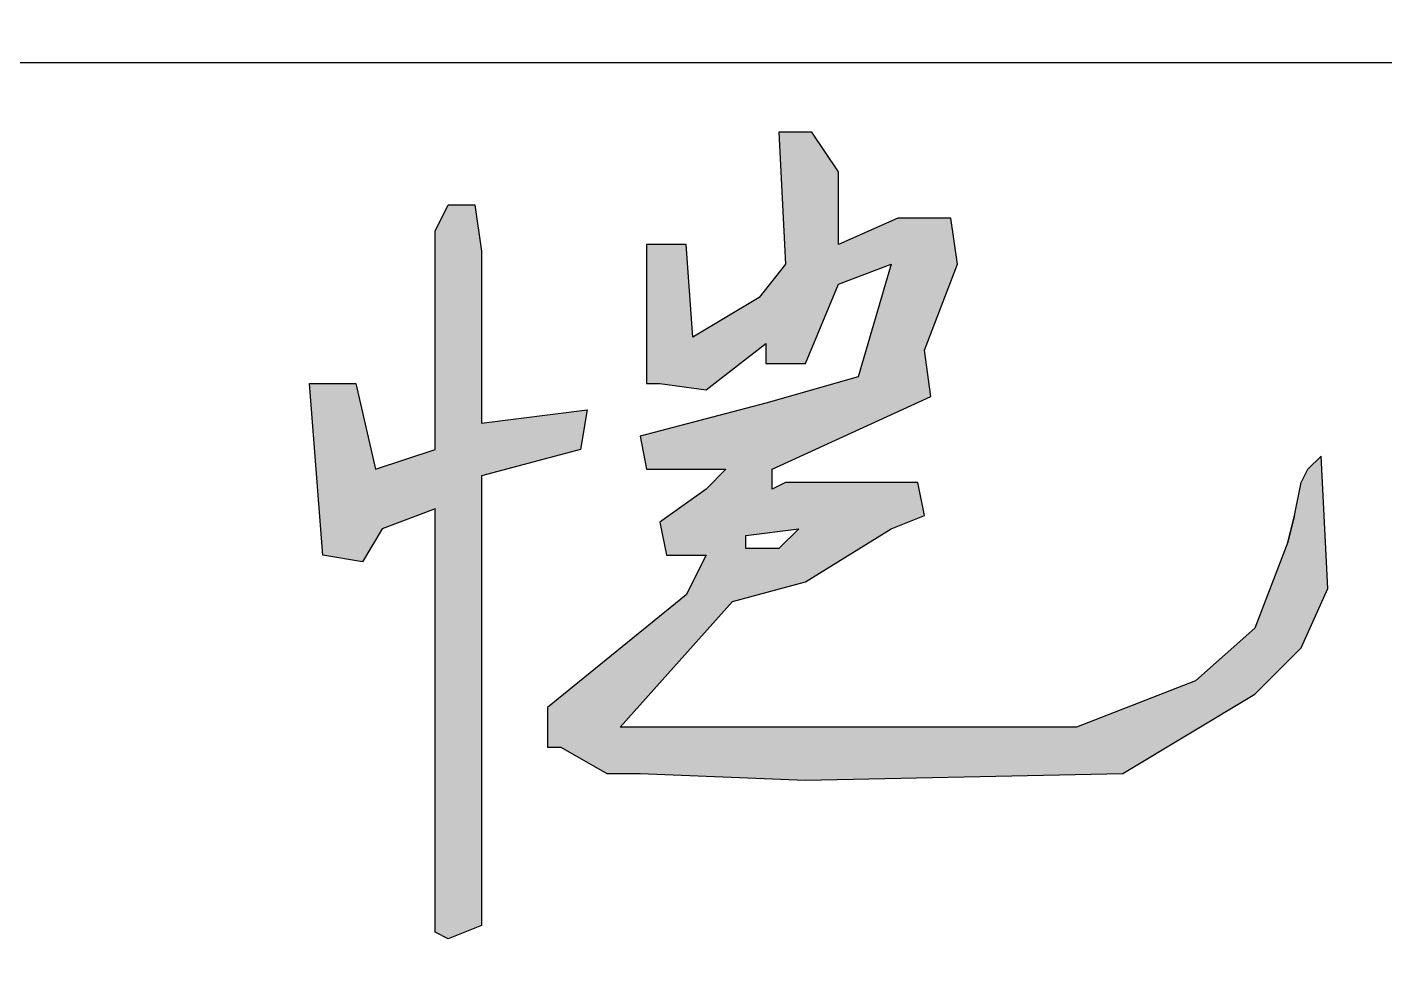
# Model space of a CAD drawing. Header units: millimetres. Extents: x 684742 to 685648, y 2544795 to 2545581.
# Drawn here: x 685617.53 to 685627.8, y 2544870.31 to 2544877.44 of the extents above; entities that cross this region are included whole.
import ezdxf

# ---------------------------------------------------------------- set-up
doc = ezdxf.new("R2010")
doc.units = ezdxf.units.MM
doc.layers.add('14', color=14, linetype='Continuous')
doc.layers.add('RAS2DXF', color=7, linetype='Continuous')
doc.layers.add('JT-道路红线', color=7, linetype='Continuous', lineweight=5)

# ---------------------------------------------------------------- blocks, each defined once
blk = doc.blocks.new('图框')
at = {"linetype": 'Continuous'}
h = blk.add_hatch(color=4, dxfattribs=at)
h.dxf.hatch_style = 1
h.paths.add_polyline_path([(116167.9, -90127.7), (116167.9, -90172.7), (116257.9, -90172.7), (116332.9, -89992.7), (116452.9, -89947.7), (116377.9, -90202.7), (116167.9, -90262.7), (115882.9, -90337.7), (115897.9, -90412.7), (116077.9, -90412.7), (116032.9, -90457.7), (115927.9, -90532.7), (115942.9, -90607.7), (116032.9, -90607.7), (115987.9, -90697.7), (115672.9, -90952.7), (115672.9, -91042.7), (115702.9, -91042.7), (115807.9, -91102.7), (115882.9, -91102.7), (116257.9, -91117.7), (116977.9, -91102.7), (117277.9, -90922.7), (117382.9, -90817.7), (117442.9, -90682.7), (117427.9, -90382.7), (117397.9, -90412.7), (117382.9, -90442.7), (117367.9, -90517.7), (117352.9, -90577.7), (117277.9, -90772.7), (117142.9, -90892.7), (116872.9, -90997.7), (115837.9, -90997.7), (116092.9, -90712.7), (116257.9, -90667.7), (116452.9, -90547.7), (116527.9, -90517.7), (116512.9, -90442.7), (116212.9, -90442.7), (116182.9, -90457.7), (116182.9, -90412.7), (116542.9, -90247.7), (116527.9, -90142.7), (116602.9, -89947.7), (116587.9, -89842.7), (116467.9, -89842.7), (116332.9, -89902.7), (116332.9, -89737.7), (116272.9, -89647.7), (116197.9, -89647.7), (116212.9, -89947.7), (116152.9, -90022.7), (116002.9, -90112.7), (115987.9, -89902.7), (115897.9, -89902.7), (115897.9, -90217.7), (115927.9, -90217.7), (116032.9, -90232.7)])
h.paths.add_polyline_path([(116122.9, -90562.7), (116242.9, -90547.7), (116197.9, -90592.7), (116122.9, -90592.7)], flags=16)
h = blk.add_hatch(color=4, dxfattribs=at)
h.dxf.hatch_style = 1
h.paths.add_polyline_path([(115522.9, -90427.7), (115747.9, -90367.7), (115762.9, -90277.7), (115522.9, -90307.7), (115522.9, -89917.7), (115507.9, -89812.7), (115447.9, -89812.7), (115417.9, -89872.7), (115417.9, -90367.7), (115282.9, -90412.7), (115237.9, -90217.7), (115132.9, -90217.7), (115162.9, -90607.7), (115252.9, -90622.7), (115297.9, -90547.7), (115417.9, -90502.7), (115417.9, -91462.7), (115447.9, -91477.7), (115522.9, -91447.7), (115522.9, -91372.7)])
at = {"layer": '14', "color": 14}
blk.add_line((97702.3, -89490.3), (121299, -89490.3), dxfattribs=at)
at = {"layer": 'RAS2DXF', "color": 0}
for points in [[(117352.9, -90577.7, 0), (117367.9, -90517.7, 0), (117367.9, -90517.7, 0), (117352.9, -90577.7, 0), (117277.9, -90772.7, 0), (117142.9, -90892.7, 0), (116872.9, -90997.7, 0), (115837.9, -90997.7, 0), (116092.9, -90712.7, 0), (116257.9, -90667.7, 0), (116452.9, -90547.7, 0), (116527.9, -90517.7, 0), (116512.9, -90442.7, 0), (116212.9, -90442.7, 0), (116182.9, -90457.7, 0), (116182.9, -90412.7, 0), (116542.9, -90247.7, 0), (116527.9, -90142.7, 0), (116602.9, -89947.7, 0), (116587.9, -89842.7, 0), (116467.9, -89842.7, 0), (116332.9, -89902.7, 0), (116332.9, -89737.7, 0), (116272.9, -89647.7, 0), (116197.9, -89647.7, 0), (116212.9, -89947.7, 0), (116152.9, -90022.7, 0), (116002.9, -90112.7, 0), (115987.9, -89902.7, 0), (115897.9, -89902.7, 0), (115897.9, -90217.7, 0), (115927.9, -90217.7, 0), (116032.9, -90232.7, 0), (116167.9, -90127.7, 0), (116167.9, -90172.7, 0), (116257.9, -90172.7, 0), (116332.9, -89992.7, 0), (116452.9, -89947.7, 0), (116377.9, -90202.7, 0), (116167.9, -90262.7, 0), (115882.9, -90337.7, 0), (115897.9, -90412.7, 0), (116077.9, -90412.7, 0), (116032.9, -90457.7, 0), (115927.9, -90532.7, 0), (115942.9, -90607.7, 0), (116032.9, -90607.7, 0), (115987.9, -90697.7, 0), (115672.9, -90952.7, 0), (115672.9, -91042.7, 0), (115702.9, -91042.7, 0), (115807.9, -91102.7, 0), (115882.9, -91102.7, 0), (116257.9, -91117.7, 0), (116977.9, -91102.7, 0), (117277.9, -90922.7, 0), (117382.9, -90817.7, 0), (117442.9, -90682.7, 0), (117427.9, -90382.7, 0)], [(115447.9, -91477.7, 0), (115417.9, -91462.7, 0), (115417.9, -90502.7, 0), (115297.9, -90547.7, 0), (115252.9, -90622.7, 0), (115162.9, -90607.7, 0), (115132.9, -90217.7, 0), (115237.9, -90217.7, 0), (115282.9, -90412.7, 0), (115417.9, -90367.7, 0), (115417.9, -89872.7, 0), (115447.9, -89812.7, 0), (115507.9, -89812.7, 0), (115522.9, -89917.7, 0), (115522.9, -90307.7, 0), (115762.9, -90277.7, 0), (115747.9, -90367.7, 0), (115522.9, -90427.7, 0), (115522.9, -91372.7, 0), (115522.9, -91447.7, 0), (115447.9, -91477.7, 0)], [(117367.9, -90517.7, 0), (117382.9, -90442.7, 0), (117397.9, -90412.7, 0), (117427.9, -90382.7, 0)], [(116122.9, -90592.7, 0), (116122.9, -90562.7, 0), (116242.9, -90547.7, 0), (116197.9, -90592.7, 0), (116122.9, -90592.7, 0)]]:
    blk.add_polyline3d(points, dxfattribs=at)

msp = doc.modelspace()

# ---------------------------------------------------------------- linework, layer by layer
at = {"layer": 'JT-道路红线'}
msp.add_lwpolyline([(685561.564, 2544836.62, -0.000012), (685525.553, 2544830.277, -0.000109), (685523.087, 2544829.844, -0.000152), (685520.622, 2544829.412, -0.000196), (685518.158, 2544828.983, -0.000239), (685515.695, 2544828.555, -0.000283), (685513.233, 2544828.131, -0.000326), (685510.771, 2544827.709, -0.00037), (685508.31, 2544827.291, -0.000392), (685505.973, 2544826.898, -0.000392), (685503.841, 2544826.543, -0.000392), (685501.867, 2544826.218, -0.000392), (685500.022, 2544825.916, -0.000392), (685498.283, 2544825.635, -0.000392), (685496.633, 2544825.371, -0.000392), (685495.06, 2544825.121, -0.000392), (685493.554, 2544824.885, -0.000392), (685492.108, 2544824.66, -0.000392), (685490.714, 2544824.446, -0.000392), (685489.367, 2544824.241, -0.000392), (685488.064, 2544824.045, -0.000392), (685486.799, 2544823.857, -0.000196), (685486.18, 2544823.765, -0.019313), (685425.315, 2544817.189, -0.000217)], format="xyb", dxfattribs=at)

# ---------------------------------------------------------------- block references
at = {"xscale": 0.003333333, "yscale": 0.003333333, "zscale": 0.003333333}
msp.add_blockref('图框', (685235.89, 2545175.471), dxfattribs=at)

doc.saveas('drawing.dxf')
